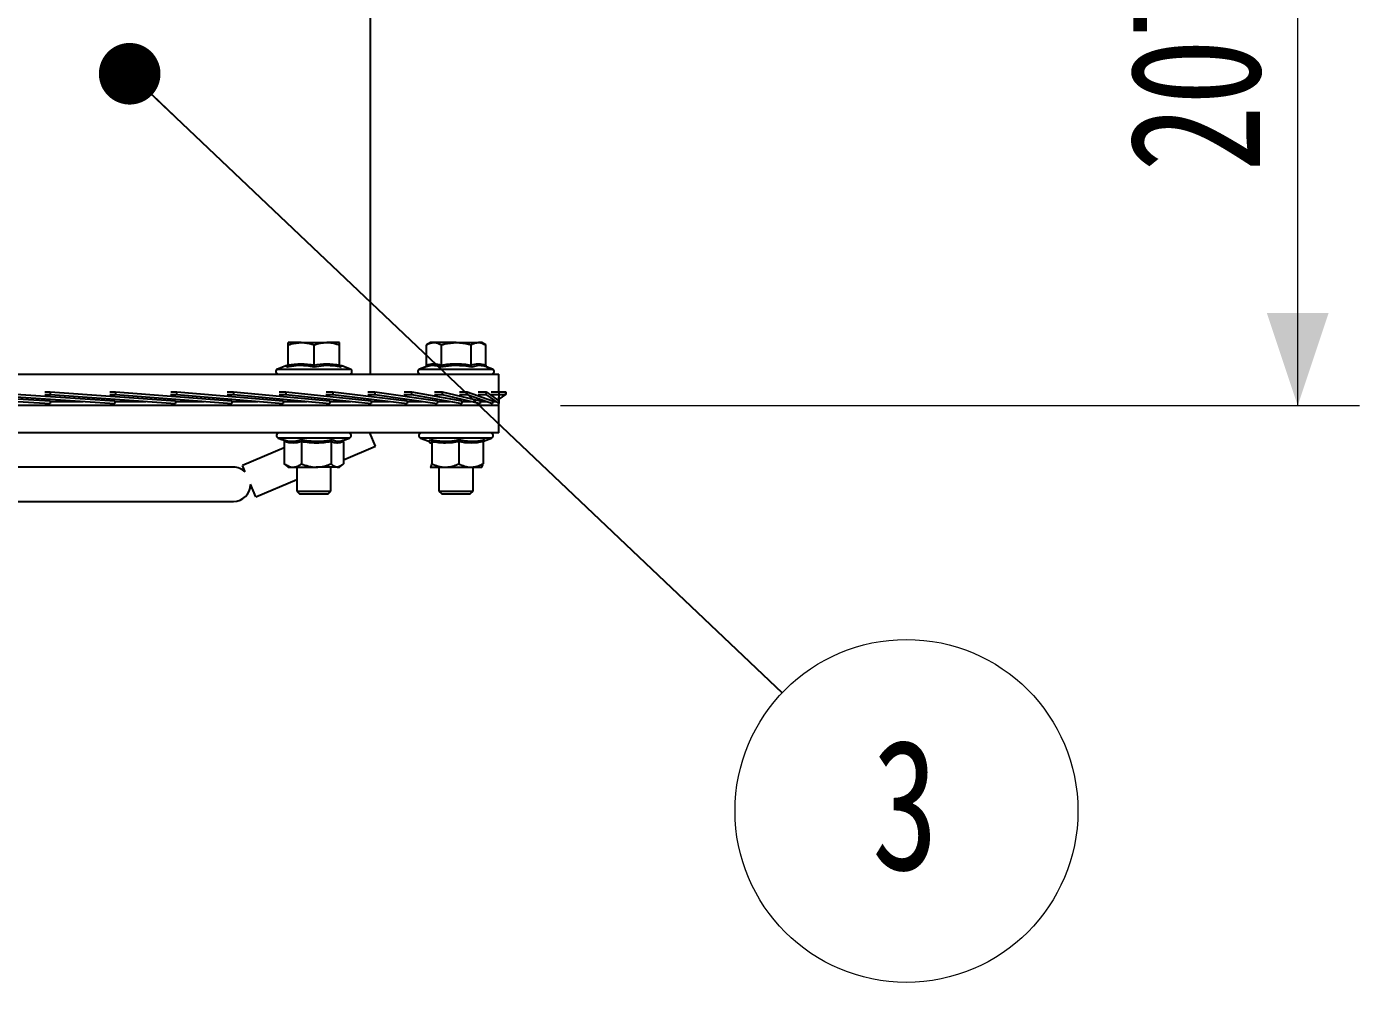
# Model space of a CAD drawing. Header units: millimetres. Extents: x 2 to 418, y 2 to 295.
# Drawn here: x 63.93 to 85.56, y 108.23 to 123.74 of the extents above; entities that cross this region are included whole.
import ezdxf

# ---------------------------------------------------------------- set-up
doc = ezdxf.new("R2010")
doc.units = ezdxf.units.MM
doc.styles.add('SLDTEXTSTYLE0', font='TXT', dxfattribs={"width": 0.75})
doc.dimstyles.new('SLDDIMSTYLE2', dxfattribs={"dimtxt": 2.116667, "dimasz": 1.5, "dimexe": 0, "dimexo": 0.0625, "dimgap": 0.529167, "dimtad": 1, "dimdec": 0, "dimlfac": 18, "dimrnd": 1e-09, "dimzin": 12, "dimdsep": 46, "dimtxsty": 'SLDTEXTSTYLE0', "dimsah": 1, "dimcen": 0.09, "dimadec": 0, "dimazin": 3, "dimtfac": 1, "dimtdec": 0, "dimtmove": 0, "dimatfit": 0, "dimfxl": 1, "dimfrac": 2, "dimtolj": 1, "dimtzin": 12, "dimarcsym": 0})
doc.dimstyles.new('SLDDIMSTYLE3', dxfattribs={"dimtxt": 0.18, "dimasz": 1, "dimexe": 0, "dimexo": 0.0625, "dimgap": 0, "dimtad": 0, "dimtih": 1, "dimtoh": 1, "dimdec": 0, "dimrnd": 1e-09, "dimzin": 0, "dimdsep": 46, "dimtxsty": 'Standard', "dimblk1": 'DOT', "dimblk2": 'DOT', "dimsah": 1, "dimcen": 0.09, "dimadec": 0, "dimazin": 0, "dimtfac": 1, "dimtdec": 0, "dimtofl": 0, "dimtmove": 0, "dimatfit": 3, "dimldrblk": 'DOT', "dimfxl": 1, "dimfrac": 2, "dimtolj": 1, "dimtzin": 0, "dimarcsym": 0})

# ---------------------------------------------------------------- blocks, each defined once
blk = doc.blocks.new('_D_4')
at = {"color": 7, "linetype": 'Continuous', "lineweight": 18, "transparency": 16777216}
for p, q in [((78.955, 129.115), (85.558, 129.115)), ((84.558, 117.592), (84.558, 129.115)), ((72.594, 117.592), (85.558, 117.592))]:
    blk.add_line(p, q, dxfattribs=at)
for points in [[(84.558, 129.115), (84.058, 127.615), (85.058, 127.615)], [(84.558, 117.592), (85.058, 119.092), (84.058, 119.092)]]:
    blk.add_solid(points, dxfattribs=at)
at = {"color": 7, "linetype": 'Continuous', "lineweight": 18, "transparency": 16777216, "insert": (81.829, 121.384), "char_height": 2.1167, "attachment_point": 1, "rotation": 90, "style": 'SLDTEXTSTYLE0'}
blk.add_mtext('207', dxfattribs=at)
blk = doc.blocks.new('SW_NOTE_3')
at = {"color": 0, "linetype": 'Continuous', "lineweight": 0}
blk.add_circle((2.018, -1.915), 2.782, dxfattribs=at)
at = {"color": 0, "linetype": 'Continuous', "lineweight": 0, "insert": (1.997, -0.753), "char_height": 2.117, "attachment_point": 2, "style": 'SLDTEXTSTYLE0'}
blk.add_mtext('3', dxfattribs=at)
blk = doc.blocks.new('_DOT')
at = {"color": 0, "linetype": 'ByBlock', "lineweight": -2}
blk.add_line((-0.5, 0), (-1, 0), dxfattribs=at)
at = {"color": 0, "linetype": 'ByBlock', "const_width": 0.5}
blk.add_lwpolyline([(-0.25, 0, 1), (0.25, 0, 1)], format="xyb", close=True, dxfattribs=at)

msp = doc.modelspace()

# ---------------------------------------------------------------- linework, layer by layer
at = {"color": 7, "linetype": 'Continuous', "lineweight": 25}
for p, q in [((69.5108, 118.1036), (69.5108, 128.3258)), ((68.1737, 118.2496), (68.1737, 118.5775)), ((68.3871, 118.6147), (68.1757, 118.6147)), ((68.1778, 118.2496), (68.1778, 118.5775)), ((68.3871, 118.6147), (68.8037, 118.6147)), ((68.5964, 118.2496), (68.5964, 118.5775)), ((69.009, 118.6147), (68.8037, 118.6147)), ((69.0111, 118.2496), (69.0111, 118.5775)), ((70.4831, 118.6147), (70.4186, 118.5775)), ((70.4186, 118.2496), (70.4186, 118.5775)), ((70.5406, 118.6147), (70.4831, 118.6147)), ((70.9032, 118.6147), (70.5406, 118.6147)), ((70.6627, 118.2496), (70.6627, 118.5775)), ((70.9032, 118.6147), (71.2623, 118.6147)), ((71.1438, 118.2496), (71.1438, 118.5775)), ((71.3164, 118.6147), (71.2623, 118.6147)), ((71.3809, 118.5775), (71.3164, 118.6147)), ((71.3808, 118.2496), (71.3808, 118.5775)), ((35.7608, 118.1036), (71.5942, 118.1036)), ((68.1515, 118.2394), (68.0004, 118.1844)), ((68.1774, 118.2538), (68.1778, 118.2496)), ((69.0314, 118.2343), (69.0315, 118.2351)), ((69.1844, 118.1844), (69.0333, 118.2394)), ((70.3917, 118.215), (70.3077, 118.1844)), ((71.4918, 118.1844), (71.4055, 118.2158)), ((71.5942, 117.8144), (71.5942, 118.1036)), ((62.0221, 117.77), (64.3141, 117.6246)), ((62.0241, 117.8144), (64.3161, 117.669)), ((63.1941, 117.77), (65.3629, 117.6246)), ((63.196, 117.8144), (65.3648, 117.669)), ((64.2277, 117.77), (64.3129, 117.77)), ((64.2296, 117.8144), (64.3146, 117.8144)), ((64.3146, 117.8144), (64.3129, 117.77)), ((64.3129, 117.77), (66.3464, 117.6246)), ((64.3161, 117.669), (64.3141, 117.6246)), ((64.3146, 117.8144), (66.3481, 117.669)), ((64.3156, 117.6591), (64.8481, 117.6591)), ((65.2803, 117.77), (65.3722, 117.77)), ((65.2821, 117.8144), (65.3738, 117.8144)), ((65.3648, 117.669), (65.3629, 117.6246)), ((65.3644, 117.6591), (65.8637, 117.6591)), ((65.3738, 117.8144), (65.3722, 117.77)), ((65.3722, 117.77), (67.259, 117.6246)), ((65.3738, 117.8144), (67.2606, 117.669)), ((66.2681, 117.77), (66.3661, 117.77)), ((66.2698, 117.8144), (66.3676, 117.8144)), ((66.3481, 117.669), (66.3464, 117.6246)), ((66.3477, 117.6591), (66.8112, 117.6591)), ((66.3676, 117.8144), (66.3661, 117.77)), ((66.3661, 117.77), (68.0957, 117.6246)), ((66.3676, 117.8144), (68.0971, 117.669)), ((67.1855, 117.77), (67.289, 117.77)), ((67.187, 117.8144), (67.2903, 117.8144)), ((67.2606, 117.669), (67.259, 117.6246)), ((67.2603, 117.6591), (67.6851, 117.6591)), ((67.2903, 117.8144), (67.289, 117.77)), ((67.289, 117.77), (68.8517, 117.6246)), ((67.2903, 117.8144), (68.853, 117.669)), ((68.0273, 117.77), (68.1359, 117.77)), ((68.0287, 117.8144), (68.137, 117.8144)), ((68.0971, 117.669), (68.0957, 117.6246)), ((68.0968, 117.6591), (68.4808, 117.6591)), ((68.137, 117.8144), (68.1359, 117.77)), ((68.1359, 117.77), (69.5229, 117.6246)), ((68.137, 117.8144), (69.524, 117.669)), ((68.7889, 117.77), (68.9018, 117.77)), ((68.7901, 117.8144), (68.9028, 117.8144)), ((68.853, 117.669), (68.8517, 117.6246)), ((68.8527, 117.6591), (69.1936, 117.6591)), ((68.9028, 117.8144), (68.9018, 117.77)), ((68.9018, 117.77), (70.1054, 117.6246)), ((68.9028, 117.8144), (70.1064, 117.669)), ((69.466, 117.77), (69.5826, 117.77)), ((69.4671, 117.8144), (69.5835, 117.8144)), ((69.524, 117.669), (69.5229, 117.6246)), ((69.5238, 117.6591), (69.8197, 117.6591)), ((69.5835, 117.8144), (69.5826, 117.77)), ((69.5826, 117.77), (70.5961, 117.6246)), ((69.5835, 117.8144), (70.597, 117.669)), ((70.0547, 117.77), (70.1745, 117.77)), ((70.0557, 117.8144), (70.1752, 117.8144)), ((70.1064, 117.669), (70.1054, 117.6246)), ((70.1062, 117.6591), (70.3556, 117.6591)), ((70.1752, 117.8144), (70.1745, 117.77)), ((70.1745, 117.77), (70.9922, 117.6246)), ((70.1752, 117.8144), (70.9929, 117.669)), ((70.5519, 117.77), (70.6741, 117.77)), ((70.5527, 117.8144), (70.6746, 117.8144)), ((70.597, 117.669), (70.5961, 117.6246)), ((70.5968, 117.6591), (70.7981, 117.6591)), ((70.6746, 117.8144), (70.6741, 117.77)), ((70.6741, 117.77), (71.2914, 117.6246)), ((70.6746, 117.8144), (71.2919, 117.669)), ((70.9547, 117.77), (71.0787, 117.77)), ((70.9554, 117.8144), (71.079, 117.8144)), ((70.9929, 117.669), (70.9922, 117.6246)), ((70.9927, 117.6591), (71.1449, 117.6591)), ((71.079, 117.8144), (71.0787, 117.77)), ((71.0787, 117.77), (71.4922, 117.6246)), ((71.079, 117.8144), (71.4925, 117.669)), ((71.2609, 117.77), (71.3859, 117.77)), ((71.2614, 117.8144), (71.3861, 117.8144)), ((71.2919, 117.669), (71.2914, 117.6246)), ((71.2918, 117.6591), (71.3941, 117.6591)), ((71.3861, 117.8144), (71.3859, 117.77)), ((71.3859, 117.77), (71.5933, 117.6246)), ((71.3861, 117.8144), (71.5934, 117.669)), ((71.4688, 117.77), (71.5941, 117.77)), ((71.4691, 117.8144), (71.5941, 117.8144)), ((71.4925, 117.669), (71.4922, 117.6246)), ((71.4924, 117.6591), (71.5441, 117.6591)), ((71.5934, 117.669), (71.5933, 117.6246)), ((71.5934, 117.6591), (71.5942, 117.6591)), ((71.5941, 117.8144), (71.5941, 117.77)), ((71.5941, 117.8144), (71.5942, 117.669)), ((71.5941, 117.8144), (71.702, 117.8144)), ((71.5941, 117.77), (71.5942, 117.6246)), ((71.5942, 117.77), (71.7022, 117.77)), ((71.7022, 117.77), (71.5942, 117.6943)), ((71.5942, 117.7036), (71.5942, 117.7293)), ((71.5942, 117.669), (71.5942, 117.6246)), ((71.5942, 117.5925), (71.5942, 117.6591)), ((71.7094, 117.77), (71.6949, 117.7649)), ((71.702, 117.8144), (71.709, 117.8144)), ((71.702, 117.8144), (71.7022, 117.77)), ((71.7022, 117.77), (71.7094, 117.77)), ((71.709, 117.8144), (71.7094, 117.77)), ((71.5942, 117.5925), (62.6358, 117.5925)), ((64.3141, 117.6246), (64.3073, 117.6246)), ((65.3629, 117.6246), (65.3554, 117.6246)), ((66.3464, 117.6246), (66.3382, 117.6246)), ((67.259, 117.6246), (67.2501, 117.6246)), ((68.0957, 117.6246), (68.0862, 117.6246)), ((68.8517, 117.6246), (68.8417, 117.6246)), ((69.5229, 117.6246), (69.5124, 117.6246)), ((70.1054, 117.6246), (70.0945, 117.6246)), ((70.5961, 117.6246), (70.5849, 117.6246)), ((70.9922, 117.6246), (70.9806, 117.6246)), ((71.2914, 117.6246), (71.2796, 117.6246)), ((71.4922, 117.6246), (71.4802, 117.6246)), ((71.5933, 117.6246), (71.5812, 117.6246)), ((71.5942, 117.6246), (71.5942, 117.6246)), ((71.5942, 117.148), (71.5942, 117.5925)), ((71.5942, 117.148), (62.6358, 117.148)), ((68.0151, 117.0647), (68.0917, 117.0368)), ((68.1135, 117.0048), (68.1135, 116.648)), ((68.3927, 117.0048), (68.3927, 116.648)), ((68.8716, 117.0048), (68.8716, 116.648)), ((69.0713, 117.0048), (69.0713, 116.648)), ((69.0764, 117.0307), (69.1697, 117.0647)), ((69.5952, 116.9309), (69.5036, 117.148)), ((70.3224, 117.0647), (70.4563, 117.016)), ((70.5079, 117.0048), (70.5079, 116.648)), ((70.9456, 117.0048), (70.9456, 116.648)), ((71.3375, 117.0048), (71.3375, 116.648)), ((71.3431, 117.016), (71.477, 117.0647)), ((68.1135, 116.9086), (67.4342, 116.6219)), ((69.0713, 116.7098), (69.5952, 116.9309)), ((67.2886, 116.5925), (62.7072, 116.5925)), ((67.4782, 116.5177), (67.4342, 116.6219)), ((68.1344, 116.6281), (68.1757, 116.5925)), ((68.1757, 116.5925), (68.2531, 116.5925)), ((68.2531, 116.5925), (68.6321, 116.5925)), ((68.3146, 116.5925), (68.3146, 116.2051)), ((68.9715, 116.5925), (68.6321, 116.5925)), ((68.8702, 116.2051), (68.8702, 116.5925)), ((68.9715, 116.5925), (69.0091, 116.5925)), ((69.0091, 116.5925), (69.0504, 116.6281)), ((70.4812, 116.5994), (70.485, 116.5925)), ((70.4812, 116.5941), (70.4831, 116.5925)), ((70.485, 116.5925), (70.7268, 116.5925)), ((70.622, 116.5925), (70.622, 116.2051)), ((70.7268, 116.5925), (71.1415, 116.5925)), ((71.1415, 116.5925), (71.3161, 116.5925)), ((71.1775, 116.2051), (71.1775, 116.5925)), ((67.6502, 116.1101), (68.3146, 116.3905)), ((67.6502, 116.1101), (67.5637, 116.3151)), ((68.3146, 116.2051), (68.3606, 116.1591)), ((68.3146, 116.2051), (68.4555, 116.2051)), ((68.3606, 116.1591), (68.4782, 116.1591)), ((68.4555, 116.2051), (68.8702, 116.2051)), ((68.4782, 116.1591), (68.8242, 116.1591)), ((68.8242, 116.1591), (68.8702, 116.2051)), ((70.622, 116.2051), (70.668, 116.1591)), ((70.622, 116.2051), (70.9021, 116.2051)), ((70.668, 116.1591), (70.9017, 116.1591)), ((70.9017, 116.1591), (71.1315, 116.1591)), ((70.9021, 116.2051), (71.1775, 116.2051)), ((71.1315, 116.1591), (71.1775, 116.2051)), ((40.0664, 116.0369), (67.2886, 116.0369))]:
    msp.add_line(p, q, dxfattribs=at)
at = {"color": 8, "linetype": 'Continuous', "lineweight": 25}
for p, q in [((68.0004, 118.1844), (68.3007, 118.1844)), ((68.3007, 118.1844), (69.1844, 118.1844)), ((70.3077, 118.1844), (70.9047, 118.1844)), ((70.9047, 118.1844), (71.4918, 118.1844)), ((69.1176, 117.0647), (68.0151, 117.0647)), ((69.1697, 117.0647), (69.1176, 117.0647)), ((71.477, 117.0647), (70.3224, 117.0647))]:
    msp.add_line(p, q, dxfattribs=at)
at = {"color": 7, "linetype": 'Continuous', "lineweight": 25}
for centre, radius, start, end in [((68.0146, 118.1452), 0.0417, 110, 270), ((69.1702, 118.1452), 0.0417, 270, 70), ((70.322, 118.1452), 0.0417, 110, 270), ((71.4775, 118.1452), 0.0417, 270, 70), ((68.0298, 117.1051), 0.043, 90, 250), ((69.155, 117.1051), 0.043, 290, 90), ((70.3371, 117.1051), 0.043, 90, 250), ((71.4623, 117.1051), 0.043, 290, 90), ((67.2886, 116.3147), 0.2778, 46.95391, 90), ((67.2886, 116.3147), 0.2778, 270, 358.80609)]:
    msp.add_arc(centre, radius, start, end, dxfattribs=at)
for points, knots in [([(68.1737, 118.5775), (68.1741, 118.5879), (68.1747, 118.6089), (68.1754, 118.6127), (68.1757, 118.6147)], [0, 0, 0, 0, 0.495458, 1, 1, 1, 1]), ([(68.1757, 118.6147), (68.1758, 118.6146), (68.1765, 118.6141), (68.1771, 118.5951), (68.1778, 118.5775)], [0, 0, 0, 0, 0.07022107, 1, 1, 1, 1]), ([(68.1778, 118.5775), (68.1934, 118.5825), (68.2616, 118.6044), (68.3325, 118.6102), (68.3871, 118.6147)], [0, 0, 0, 0, 0.2293621, 1, 1, 1, 1]), ([(68.3871, 118.6147), (68.4045, 118.6142), (68.4754, 118.6123), (68.5444, 118.5925), (68.5964, 118.5775)], [0, 0, 0, 0, 0.24630627, 1, 1, 1, 1]), ([(68.5964, 118.5775), (68.6301, 118.5879), (68.698, 118.6089), (68.7683, 118.6127), (68.8037, 118.6147)], [0, 0, 0, 0, 0.495458, 1, 1, 1, 1]), ([(68.8037, 118.6147), (68.8086, 118.6146), (68.8787, 118.6141), (68.9473, 118.5951), (69.0111, 118.5775)], [0, 0, 0, 0, 0.0702211, 1, 1, 1, 1]), ([(69.0111, 118.5775), (69.0107, 118.5879), (69.0101, 118.6089), (69.0094, 118.6127), (69.009, 118.6147)], [0, 0, 0, 0, 0.495458, 1, 1, 1, 1]), ([(70.4186, 118.5775), (70.4384, 118.5879), (70.4784, 118.6089), (70.5198, 118.6127), (70.5406, 118.6147)], [0, 0, 0, 0, 0.495458, 1, 1, 1, 1]), ([(70.5406, 118.6147), (70.5435, 118.6146), (70.5847, 118.6141), (70.6251, 118.5951), (70.6627, 118.5775)], [0, 0, 0, 0, 0.0702211, 1, 1, 1, 1]), ([(70.6627, 118.5775), (70.6806, 118.5825), (70.759, 118.6044), (70.8404, 118.6102), (70.9032, 118.6147)], [0, 0, 0, 0, 0.2293621, 1, 1, 1, 1]), ([(70.9032, 118.6147), (70.9233, 118.6142), (71.0047, 118.6123), (71.084, 118.5925), (71.1438, 118.5775)], [0, 0, 0, 0, 0.2463063, 1, 1, 1, 1]), ([(71.1438, 118.5775), (71.163, 118.5879), (71.2019, 118.6089), (71.242, 118.6127), (71.2623, 118.6147)], [0, 0, 0, 0, 0.495458, 1, 1, 1, 1]), ([(71.2623, 118.6147), (71.2651, 118.6146), (71.3051, 118.6141), (71.3444, 118.5951), (71.3808, 118.5775)], [0, 0, 0, 0, 0.0702211, 1, 1, 1, 1]), ([(68.1743, 118.2585), (68.1745, 118.2588), (68.1747, 118.2593), (68.1726, 118.2527), (68.1685, 118.2456), (68.1616, 118.2386), (68.1556, 118.2366), (68.153, 118.2357)], [0, 0, 0, 0, 0.4748894, 0.6393944, 0.7791837, 0.9086992, 1, 1, 1, 1]), ([(68.1778, 118.2496), (68.1774, 118.2459), (68.1767, 118.2386), (68.1716, 118.2285), (68.1642, 118.2203), (68.1579, 118.2164), (68.1545, 118.2149), (68.1544, 118.2149)], [0, 0, 0, 0, 0.2361125, 0.4712563, 0.7322305, 0.9938734, 1, 1, 1, 1]), ([(68.5966, 118.2149), (68.5777, 118.2187), (68.4826, 118.2379), (68.3333, 118.2473), (68.2052, 118.2241), (68.1544, 118.2149)], [0, 0, 0, 0, 0.1305234, 0.6552334, 1, 1, 1, 1]), ([(68.1778, 118.2496), (68.2464, 118.2605), (68.386, 118.2825), (68.5255, 118.2607), (68.5964, 118.2496)], [0, 0, 0, 0, 0.4922436, 1, 1, 1, 1]), ([(68.5964, 118.2496), (68.6644, 118.2605), (68.8026, 118.2825), (68.9409, 118.2607), (69.0111, 118.2496)], [0, 0, 0, 0, 0.4922436, 1, 1, 1, 1]), ([(68.5964, 118.2496), (68.5964, 118.2459), (68.5964, 118.2386), (68.5965, 118.2285), (68.5965, 118.2203), (68.5966, 118.2164), (68.5966, 118.2149), (68.5966, 118.2149)], [0, 0, 0, 0, 0.2361125, 0.4712563, 0.7322305, 0.9938734, 1, 1, 1, 1]), ([(69.0346, 118.2149), (69.0157, 118.2187), (68.9204, 118.2379), (68.7719, 118.2473), (68.6464, 118.2241), (68.5966, 118.2149)], [0, 0, 0, 0, 0.1305234, 0.6552334, 1, 1, 1, 1]), ([(69.0315, 118.2353), (69.0315, 118.2353), (69.0278, 118.2358), (69.0221, 118.2402), (69.016, 118.2461), (69.0128, 118.2515), (69.0111, 118.2557), (69.0103, 118.2591), (69.0103, 118.2593), (69.0103, 118.2594)], [0, 0, 0, 0, 0.002428, 0.1286176, 0.2382636, 0.3413611, 0.4580172, 0.6397151, 1, 1, 1, 1]), ([(69.0111, 118.2496), (69.0114, 118.2459), (69.0121, 118.2386), (69.0173, 118.2285), (69.0247, 118.2203), (69.0311, 118.2164), (69.0345, 118.2149), (69.0346, 118.2149)], [0, 0, 0, 0, 0.2361125, 0.4712563, 0.7322305, 0.9938734, 1, 1, 1, 1]), ([(70.3915, 118.2149), (70.3916, 118.2149), (70.3955, 118.2164), (70.4029, 118.2203), (70.4115, 118.2285), (70.4174, 118.2386), (70.4182, 118.2459), (70.4186, 118.2496)], [0, 0, 0, 0, 0.0061266, 0.2677695, 0.5287437, 0.7638875, 1, 1, 1, 1]), ([(70.6493, 118.2149), (70.6384, 118.2187), (70.5836, 118.2379), (70.4969, 118.2473), (70.4215, 118.2241), (70.3915, 118.2149)], [0, 0, 0, 0, 0.1305234, 0.6552334, 1, 1, 1, 1]), ([(70.4186, 118.2496), (70.4587, 118.2605), (70.54, 118.2825), (70.6213, 118.2607), (70.6627, 118.2496)], [0, 0, 0, 0, 0.4922436, 1, 1, 1, 1]), ([(70.6627, 118.2496), (70.6625, 118.2459), (70.6621, 118.2386), (70.6591, 118.2285), (70.6549, 118.2203), (70.6513, 118.2164), (70.6494, 118.2149), (70.6493, 118.2149)], [0, 0, 0, 0, 0.2361125, 0.4712563, 0.7322305, 0.9938734, 1, 1, 1, 1]), ([(71.1575, 118.2149), (71.1356, 118.2187), (71.0257, 118.2379), (70.8537, 118.2473), (70.7074, 118.2241), (70.6493, 118.2149)], [0, 0, 0, 0, 0.1305234, 0.6552334, 1, 1, 1, 1]), ([(70.6627, 118.2496), (70.7416, 118.2605), (70.9019, 118.2825), (71.0623, 118.2607), (71.1438, 118.2496)], [0, 0, 0, 0, 0.49224355, 1, 1, 1, 1]), ([(71.1438, 118.2496), (71.1827, 118.2605), (71.2617, 118.2825), (71.3407, 118.2607), (71.3808, 118.2496)], [0, 0, 0, 0, 0.49224355, 1, 1, 1, 1]), ([(71.1438, 118.2496), (71.144, 118.2459), (71.1444, 118.2386), (71.1474, 118.2285), (71.1517, 118.2203), (71.1555, 118.2164), (71.1575, 118.2149), (71.1575, 118.2149)], [0, 0, 0, 0, 0.2361125, 0.4712563, 0.7322305, 0.9938734, 1, 1, 1, 1]), ([(71.4079, 118.2149), (71.397, 118.2187), (71.3419, 118.2379), (71.2566, 118.2473), (71.1856, 118.2241), (71.1575, 118.2149)], [0, 0, 0, 0, 0.1305234, 0.6552334, 1, 1, 1, 1]), ([(71.3808, 118.2496), (71.3812, 118.2459), (71.3821, 118.2386), (71.388, 118.2285), (71.3965, 118.2203), (71.4039, 118.2164), (71.4078, 118.2149), (71.4079, 118.2149)], [0, 0, 0, 0, 0.2361125, 0.4712563, 0.7322305, 0.9938734, 1, 1, 1, 1]), ([(68.0865, 117.0395), (68.0994, 117.0357), (68.164, 117.0166), (68.2644, 117.0071), (68.3482, 117.0303), (68.3814, 117.0395)], [0, 0, 0, 0, 0.1305234, 0.6552334, 1, 1, 1, 1]), ([(68.0865, 117.0395), (68.0866, 117.0395), (68.0905, 117.0381), (68.0978, 117.0342), (68.1064, 117.0259), (68.1123, 117.0159), (68.1131, 117.0085), (68.1135, 117.0048)], [0, 0, 0, 0, 0.00612663, 0.26776949, 0.5287437, 0.76388747, 1, 1, 1, 1]), ([(68.3927, 117.0048), (68.3469, 116.994), (68.2538, 116.9719), (68.1607, 116.9937), (68.1135, 117.0048)], [0, 0, 0, 0, 0.4922436, 1, 1, 1, 1]), ([(68.3814, 117.0395), (68.4032, 117.0357), (68.5125, 117.0166), (68.6836, 117.0071), (68.8295, 117.0303), (68.8873, 117.0395)], [0, 0, 0, 0, 0.1305234, 0.6552334, 1, 1, 1, 1]), ([(68.3814, 117.0395), (68.3815, 117.0395), (68.3831, 117.0381), (68.3862, 117.0342), (68.3897, 117.0259), (68.3922, 117.0159), (68.3925, 117.0085), (68.3927, 117.0048)], [0, 0, 0, 0, 0.0061266, 0.2677695, 0.5287437, 0.7638875, 1, 1, 1, 1]), ([(68.8716, 117.0048), (68.793, 116.994), (68.6334, 116.9719), (68.4738, 116.9937), (68.3927, 117.0048)], [0, 0, 0, 0, 0.4922436, 1, 1, 1, 1]), ([(68.8716, 117.0048), (68.8718, 117.0085), (68.8723, 117.0159), (68.8757, 117.0259), (68.8807, 117.0342), (68.885, 117.0381), (68.8873, 117.0395), (68.8873, 117.0395)], [0, 0, 0, 0, 0.23611253, 0.4712563, 0.73223051, 0.99387337, 1, 1, 1, 1]), ([(69.0713, 117.0048), (69.0386, 116.994), (68.972, 116.9719), (68.9054, 116.9937), (68.8716, 117.0048)], [0, 0, 0, 0, 0.4922436, 1, 1, 1, 1]), ([(69.0713, 117.0048), (69.0717, 117.0085), (69.0725, 117.0159), (69.0785, 117.0258), (69.0855, 117.0331), (69.0911, 117.0359), (69.0931, 117.0368)], [0, 0, 0, 0, 0.2703517, 0.5395942, 0.8384129, 1, 1, 1, 1]), ([(70.4583, 117.0196), (70.459, 117.0183), (70.4615, 117.0139), (70.4618, 117.0086), (70.462, 117.0048)], [0, 0, 0, 0, 0.2896565, 1, 1, 1, 1]), ([(70.5079, 117.0048), (70.5004, 116.994), (70.4851, 116.9719), (70.4698, 116.9937), (70.462, 117.0048)], [0, 0, 0, 0, 0.4922436, 1, 1, 1, 1]), ([(70.4859, 117.0395), (70.5059, 117.0357), (70.6063, 117.0166), (70.763, 117.0071), (70.8956, 117.0303), (70.9482, 117.0395)], [0, 0, 0, 0, 0.1305234, 0.6552334, 1, 1, 1, 1]), ([(70.4859, 117.0395), (70.4859, 117.0395), (70.4891, 117.0381), (70.4951, 117.0342), (70.5021, 117.0259), (70.5069, 117.0159), (70.5076, 117.0085), (70.5079, 117.0048)], [0, 0, 0, 0, 0.0061266, 0.2677695, 0.5287437, 0.7638875, 1, 1, 1, 1]), ([(70.9456, 117.0048), (70.8738, 116.994), (70.7279, 116.9719), (70.582, 116.9937), (70.5079, 117.0048)], [0, 0, 0, 0, 0.4922436, 1, 1, 1, 1]), ([(70.9482, 117.0395), (70.9482, 117.0395), (70.9478, 117.0381), (70.9471, 117.0342), (70.9463, 117.0259), (70.9457, 117.0159), (70.9457, 117.0085), (70.9456, 117.0048)], [0, 0, 0, 0, 0.00612663, 0.26776949, 0.5287437, 0.76388747, 1, 1, 1, 1]), ([(71.3375, 117.0048), (71.2732, 116.994), (71.1426, 116.9719), (71.012, 116.9937), (70.9456, 117.0048)], [0, 0, 0, 0, 0.4922436, 1, 1, 1, 1]), ([(70.9482, 117.0395), (70.9659, 117.0357), (71.0548, 117.0166), (71.1945, 117.0071), (71.3145, 117.0303), (71.3621, 117.0395)], [0, 0, 0, 0, 0.1305234, 0.6552334, 1, 1, 1, 1]), ([(71.3375, 117.0048), (71.3378, 117.0085), (71.3386, 117.0159), (71.3439, 117.0259), (71.3517, 117.0342), (71.3585, 117.0381), (71.362, 117.0395), (71.3621, 117.0395)], [0, 0, 0, 0, 0.2361125, 0.4712563, 0.7322305, 0.9938734, 1, 1, 1, 1]), ([(68.1135, 116.648), (68.1352, 116.6334), (68.1794, 116.6037), (68.2277, 116.5926), (68.2524, 116.5925), (68.2531, 116.5925)], [0, 0, 0, 0, 0.4843396, 0.986324, 1, 1, 1, 1]), ([(68.1338, 116.6296), (68.1329, 116.63), (68.1258, 116.6334), (68.1192, 116.6412), (68.1135, 116.648)], [0, 0, 0, 0, 0.1194786, 1, 1, 1, 1]), ([(68.2531, 116.5925), (68.2726, 116.5946), (68.3124, 116.5989), (68.3587, 116.6238), (68.385, 116.6426), (68.3927, 116.648)], [0, 0, 0, 0, 0.4062935, 0.8272725, 1, 1, 1, 1]), ([(68.3927, 116.648), (68.4299, 116.6334), (68.5057, 116.6037), (68.5885, 116.5926), (68.631, 116.5925), (68.6321, 116.5925)], [0, 0, 0, 0, 0.48433965, 0.98632395, 1, 1, 1, 1]), ([(68.6321, 116.5925), (68.6657, 116.5946), (68.7339, 116.5989), (68.8133, 116.6238), (68.8585, 116.6426), (68.8716, 116.648)], [0, 0, 0, 0, 0.4062935, 0.8272725, 1, 1, 1, 1]), ([(68.9715, 116.5925), (68.9692, 116.5925), (68.9413, 116.5933), (68.907, 116.6127), (68.8775, 116.6422), (68.8716, 116.648)], [0, 0, 0, 0, 0.0666948, 0.8140978, 1, 1, 1, 1]), ([(69.0713, 116.648), (69.0629, 116.6395), (69.0311, 116.6077), (68.9967, 116.5989), (68.9715, 116.5925)], [0, 0, 0, 0, 0.2661302, 1, 1, 1, 1]), ([(70.485, 116.5925), (70.4855, 116.5925), (70.4919, 116.5933), (70.4998, 116.6127), (70.5066, 116.6422), (70.5079, 116.648)], [0, 0, 0, 0, 0.0666948, 0.8140978, 1, 1, 1, 1]), ([(70.5079, 116.648), (70.5419, 116.6334), (70.6112, 116.6037), (70.6869, 116.5926), (70.7257, 116.5925), (70.7268, 116.5925)], [0, 0, 0, 0, 0.4843396, 0.986324, 1, 1, 1, 1]), ([(70.7268, 116.5925), (70.7574, 116.5946), (70.8198, 116.5989), (70.8923, 116.6238), (70.9336, 116.6426), (70.9456, 116.648)], [0, 0, 0, 0, 0.4062935, 0.8272725, 1, 1, 1, 1]), ([(70.9456, 116.648), (70.9761, 116.6334), (71.0381, 116.6037), (71.1059, 116.5926), (71.1406, 116.5925), (71.1415, 116.5925)], [0, 0, 0, 0, 0.4843396, 0.986324, 1, 1, 1, 1]), ([(71.1415, 116.5925), (71.169, 116.5946), (71.2248, 116.5989), (71.2897, 116.6238), (71.3267, 116.6426), (71.3375, 116.648)], [0, 0, 0, 0, 0.4062935, 0.8272725, 1, 1, 1, 1]), ([(71.3145, 116.5925), (71.315, 116.5925), (71.3214, 116.5933), (71.3293, 116.6127), (71.3361, 116.6422), (71.3375, 116.648)], [0, 0, 0, 0, 0.0666948, 0.8140978, 1, 1, 1, 1])]:
    msp.add_open_spline(points, degree=3, knots=knots, dxfattribs=at)
at = {"color": 8, "linetype": 'Continuous', "lineweight": 25}
for points, knots in [([(68.1544, 118.2149), (68.1544, 118.2189), (68.1546, 118.2344), (68.1539, 118.2343), (68.1534, 118.2343)], [0, 0, 0, 0, 0.2573453, 1, 1, 1, 1]), ([(68.1737, 118.2496), (68.1744, 118.2609), (68.1756, 118.2815), (68.1768, 118.2624), (68.1774, 118.2538)], [0, 0, 0, 0, 0.5445181, 1, 1, 1, 1]), ([(69.0315, 118.2351), (69.0316, 118.2363), (69.0319, 118.2413), (69.0335, 118.2263), (69.0346, 118.2149)], [0, 0, 0, 0, 0.2406375, 1, 1, 1, 1]), ([(68.8873, 117.0395), (68.8962, 117.0357), (68.9409, 117.0167), (69.0042, 117.0068), (69.0587, 117.0264), (69.0757, 117.0326)], [0, 0, 0, 0, 0.1459111, 0.7324808, 1, 1, 1, 1]), ([(70.4586, 117.0222), (70.4627, 117.019), (70.4726, 117.0112), (70.4809, 117.029), (70.4859, 117.0395)], [0, 0, 0, 0, 0.4084381, 1, 1, 1, 1]), ([(71.3621, 117.0395), (71.3598, 117.0355), (71.3524, 117.0225), (71.3456, 117.0223), (71.3409, 117.0222)], [0, 0, 0, 0, 0.312861, 1, 1, 1, 1])]:
    msp.add_open_spline(points, degree=3, knots=knots, dxfattribs=at)

# ---------------------------------------------------------------- block references
at = {"color": 7, "linetype": 'Continuous', "lineweight": 0}
msp.add_blockref('SW_NOTE_3', (76.1908, 112.9301), dxfattribs=at)

# ---------------------------------------------------------------- dimensions: what is measured, and where the dimension line sits
at = {"color": 7, "linetype": 'Continuous', "lineweight": 18}
dim = msp.add_linear_dim(base=(84.5577, 129.1147), p1=(71.5942, 117.5925), p2=(77.9553, 129.1147), angle=90, dimstyle='SLDDIMSTYLE2', dxfattribs=at)
dim.commit()
dim.dimension.update_dxf_attribs({"geometry": '_D_4', "text_midpoint": (84.5577, 123.7302), "dimtype": 160})

# ---------------------------------------------------------------- leaders
at = {"color": 7, "linetype": 'Continuous', "lineweight": 0}
msp.add_leader([(65.6041, 122.9757), (76.1908, 112.9301)], dimstyle='SLDDIMSTYLE3', dxfattribs=at)

doc.saveas('drawing.dxf')
